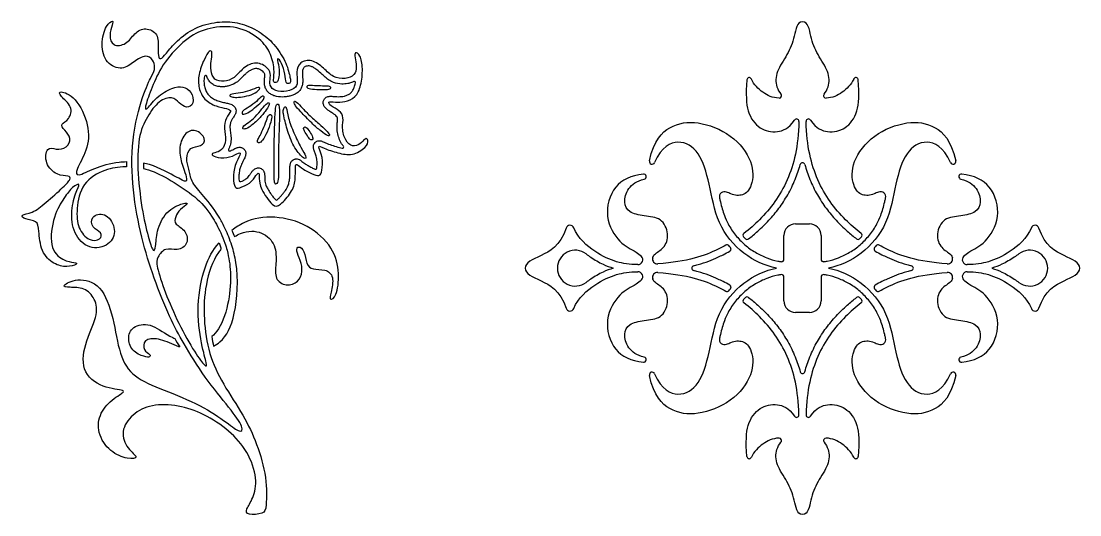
# Model space of a CAD drawing. Extents: x -103 to 101, y -110 to 99.
# Drawn here: x 59.49 to 101.07, y -99.03 to -79.66 of the extents above; entities that cross this region are included whole.
import ezdxf

# ---------------------------------------------------------------- set-up
doc = ezdxf.new("R2010")
doc.units = 0
doc.header["$MEASUREMENT"] = 0
doc.layers.add('LAYER_03', color=5, linetype='CONTINUOUS')

msp = doc.modelspace()

# ---------------------------------------------------------------- linework, layer by layer
at = {"layer": 'LAYER_03'}
for p, q in [((89.908, -87.611), (90.18, -87.611)), ((90.18, -87.611), (90.452, -87.611)), ((89.452, -89.003), (89.452, -88.066)), ((90.908, -88.066), (90.908, -89.003)), ((89.452, -90.636), (89.452, -89.699)), ((90.908, -89.699), (90.908, -90.636)), ((90.18, -91.092), (89.908, -91.092)), ((90.452, -91.092), (90.18, -91.092))]:
    msp.add_line(p, q, dxfattribs=at)
for centre, radius, start, end in [((66.73, -81.831), 0.0489, 19.207, 170.6949), ((88.086, -81.966), 0.0939, 24.8866, 175.7254), ((92.274, -81.966), 0.0939, 4.2746, 155.1134), ((72.572, -82.071), 0.0489, 347.1768, 117.3699), ((89.261, -82.586), 0.0939, 267.3003, 39.836), ((91.099, -82.586), 0.0939, 140.164, 272.6997), ((89.943, -83.589), 0.0939, 358.887, 145.444), ((90.416, -83.589), 0.0939, 34.556, 181.113), ((67.674, -84.707), 0.0489, 152.181, 292.1439), ((72.109, -84.595), 0.0489, 257.436, 41.3771), ((84.269, -85.163), 0.108, 167.3287, 336.7769), ((90.18, -85.309), 0.0939, 15.5524, 164.4476), ((96.091, -85.163), 0.108, 203.2231, 12.6713), ((71.047, -85.42), 0.0489, 246.7745, 351.902), ((83.938, -85.759), 0.0989, 282.7012, 96.161), ((96.422, -85.759), 0.0989, 83.839, 257.2988), ((68.095, -85.906), 0.0489, 187.2526, 290.8844), ((87.118, -86.554), 0.206, 68.9476, 192.5102), ((93.242, -86.554), 0.206, 347.4898, 111.0524), ((69.511, -86.627), 0.0489, 224.803, 310.6898), ((81.045, -87.828), 0.159, 23.0829, 161.1114), ((89.908, -88.066), 0.456, 90, 180), ((90.452, -88.066), 0.456, 360, 90), ((99.315, -87.828), 0.159, 18.8886, 156.9171), ((87.933, -88.061), 0.0939, 127.2643, 224.2041), ((92.427, -88.061), 0.0939, 315.7959, 52.7357), ((87.214, -88.53), 0.0939, 41.5676, 119.0726), ((87.279, -88.601), 0.0939, 299.299, 43.1543), ((88, -88.128), 0.0939, 226.2812, 307.4136), ((92.359, -88.128), 0.0939, 232.5864, 313.7188), ((93.081, -88.601), 0.0939, 136.8457, 240.701), ((93.145, -88.53), 0.0939, 60.9274, 138.4324), ((81.251, -89.351), 0.703, 52.6802, 180), ((83.711, -89.018), 0.192, 270, 42.9545), ((84.479, -88.991), 0.191, 164.9662, 273.8274), ((95.881, -88.991), 0.191, 266.1726, 15.0338), ((96.648, -89.018), 0.192, 137.0455, 270), ((99.108, -89.351), 0.703, 0, 127.3198), ((81.251, -89.351), 0.703, 180, 307.3198), ((85.919, -89.351), 0.0939, 103.9626, 256.0374), ((89.358, -89.003), 0.0939, 263.7302, 0), ((91.002, -89.003), 0.0939, 180, 276.2698), ((94.441, -89.351), 0.0939, 283.9626, 76.0374), ((99.108, -89.351), 0.703, 232.6802, 360), ((83.711, -89.685), 0.192, 317.0455, 90), ((84.479, -89.712), 0.191, 86.1726, 195.0338), ((89.358, -89.699), 0.0939, 0, 96.2698), ((91.002, -89.699), 0.0939, 83.7302, 180), ((95.881, -89.712), 0.191, 344.9662, 93.8274), ((96.648, -89.685), 0.192, 90, 222.9545), ((87.214, -90.173), 0.0939, 240.9274, 318.4324), ((87.279, -90.102), 0.0939, 316.8457, 60.701), ((93.081, -90.102), 0.0939, 119.299, 223.1543), ((93.145, -90.173), 0.0939, 221.5676, 299.0726), ((87.933, -90.641), 0.0939, 135.7959, 232.7357), ((88, -90.575), 0.0939, 52.5864, 133.7188), ((89.908, -90.636), 0.456, 180, 270), ((90.452, -90.636), 0.456, 270, 0), ((92.359, -90.575), 0.0939, 46.2812, 127.4136), ((92.427, -90.641), 0.0939, 307.2643, 44.2041), ((81.045, -90.875), 0.159, 198.8886, 336.9171), ((99.315, -90.875), 0.159, 203.0829, 341.1114), ((87.118, -92.149), 0.206, 167.4898, 291.0524), ((93.242, -92.149), 0.206, 248.9476, 12.5102), ((83.938, -92.944), 0.0989, 263.839, 77.2988), ((96.422, -92.944), 0.0989, 102.7012, 276.161), ((84.269, -93.54), 0.108, 23.2231, 192.6713), ((90.18, -93.394), 0.0939, 195.5524, 344.4476), ((96.091, -93.54), 0.108, 347.3287, 156.7769), ((89.943, -95.114), 0.0939, 214.556, 1.113), ((90.416, -95.114), 0.0939, 178.887, 325.444), ((89.261, -96.117), 0.0939, 320.164, 92.6997), ((91.099, -96.117), 0.0939, 87.3003, 219.836), ((88.086, -96.737), 0.0939, 184.2746, 335.1134), ((92.274, -96.737), 0.0939, 204.8866, 355.7254)]:
    msp.add_arc(centre, radius, start, end, dxfattribs=at)
for points, knots in [([(67.335, -88.598), (67.301, -88.642), (67.019, -89.03), (66.694, -89.984), (66.639, -91.346), (66.841, -92.737), (67.388, -93.883), (68.252, -95.154), (68.748, -96.22), (69.157, -97.593), (69.114, -98.79), (69.041, -98.995), (68.34, -99.053), (68.296, -98.834), (68.602, -98.411), (68.792, -97.637), (68.398, -96.541), (67.686, -95.717), (66.653, -95.055), (65.667, -94.716), (64.588, -94.685), (63.833, -95.07), (63.371, -95.764), (63.648, -96.457), (63.987, -96.693), (63.995, -96.761), (64.004, -96.829), (63.698, -96.863), (62.969, -96.589), (62.452, -95.814), (62.558, -95.009), (63.121, -94.431), (63.759, -94.112), (62.832, -94.127), (61.845, -93.516), (61.939, -92.34), (62.52, -91.211), (62.41, -90.537), (61.971, -90.098), (61.359, -90.114), (61.03, -90.067), (61.657, -89.722), (62.645, -89.941), (63.127, -91.305), (63.331, -92.795), (63.863, -93.643), (65.039, -94.113), (66.575, -94.724), (67.637, -95.456), (68.096, -95.838), (68.253, -95.649), (67.72, -94.881), (66.685, -93.658), (65.833, -92.235), (65.344, -91.372), (64.681, -89.713), (64.207, -88.204), (63.841, -86.283), (63.796, -84.299), (64.273, -82.463), (64.639, -81.771), (64.762, -81.477), (64.686, -81.165), (64.393, -80.947), (63.91, -81.241), (63.484, -81.601), (62.802, -81.335), (62.594, -80.569), (62.821, -79.764), (63.133, -79.603), (63.067, -79.773), (62.935, -80.209), (63.058, -80.663), (63.635, -80.588), (63.929, -80.114), (64.364, -79.878), (64.894, -80.133), (64.863, -80.742), (64.872, -81.118), (64.985, -81.162), (65.237, -80.847), (65.728, -80.276), (66.511, -79.797), (67.413, -79.648), (68.148, -79.718), (68.962, -80.112), (69.491, -80.609), (69.933, -81.329), (70.061, -81.922), (70.088, -82.085), (69.925, -82.121), (69.879, -82.058), (69.834, -81.623), (69.68, -81.188), (69.508, -81.062), (69.626, -81.46), (69.617, -81.877), (69.562, -82.058), (69.427, -82.067), (69.381, -82.031), (69.454, -81.56), (69.291, -80.87), (68.818, -80.251), (67.847, -79.8), (66.73, -79.925), (65.964, -80.317), (65.065, -81.272), (64.66, -82.148), (64.353, -82.966), (64.353, -83.243), (64.777, -82.63), (65.449, -82.235), (65.843, -82.206), (66.194, -82.396), (66.296, -82.922), (65.974, -83.097), (65.682, -82.864), (65.449, -82.601), (64.894, -82.747), (64.426, -83.404), (64.071, -84.161), (64.046, -85.621), (64.251, -87.228), (64.514, -88.29), (64.689, -88.757), (64.777, -88.553), (64.791, -87.925), (65.142, -87.107), (65.916, -86.756), (66.091, -86.815), (65.712, -87.034), (65.536, -87.34), (65.492, -87.632), (65.974, -87.852), (66.077, -88.407), (65.624, -88.699), (65.143, -88.511), (64.821, -88.935), (64.778, -89.211), (65.128, -90.293), (65.654, -91.513), (66.338, -92.731), (66.74, -93.241), (66.807, -93.174), (66.566, -92.422), (66.35, -90.818), (66.684, -89.208), (67.009, -88.649), (67.257, -88.36)], [621.512959, 621.512959, 621.512959, 621.512959, 621.588359, 622.152848, 622.717338, 623.281827, 623.846316, 624.410805, 624.975295, 625.539784, 626.104273, 626.668762, 627.233252, 627.797741, 628.36223, 628.926719, 629.491209, 630.055698, 630.620187, 631.184676, 631.749166, 632.313655, 632.878144, 633.442633, 634.007123, 634.007123, 634.007123, 634.571612, 635.136101, 635.70059, 636.26508, 636.829569, 637.394058, 637.958547, 638.523037, 639.087526, 639.652015, 640.216504, 640.780994, 641.345483, 641.909972, 642.474461, 643.038951, 643.60344, 644.167929, 644.732418, 645.296908, 645.861397, 646.425886, 646.990375, 647.554865, 648.119354, 648.683843, 649.248332, 649.812822, 650.377311, 650.9418, 651.506289, 652.070779, 652.635268, 653.199757, 653.764246, 654.328736, 654.893225, 655.457714, 656.022203, 656.586693, 657.151182, 657.715671, 658.28016, 658.84465, 659.409139, 659.973628, 660.538117, 661.102607, 661.667096, 662.231585, 662.796074, 663.360564, 663.925053, 664.489542, 665.054031, 665.618521, 666.18301, 666.747499, 667.311988, 667.876478, 668.440967, 669.005456, 669.569945, 670.134435, 670.698924, 671.263413, 671.827902, 672.392392, 672.956881, 673.52137, 674.085859, 674.650349, 675.214838, 675.779327, 676.343816, 676.908306, 677.472795, 678.037284, 678.601773, 679.166263, 679.730752, 680.295241, 680.85973, 681.42422, 681.988709, 682.553198, 683.117687, 683.682177, 684.246666, 684.811155, 685.375644, 685.940134, 686.504623, 687.069112, 687.633601, 688.198091, 688.76258, 689.327069, 689.891558, 690.456048, 691.020537, 691.585026, 692.149515, 692.714005, 693.278494, 693.842983, 694.407472, 694.971962, 695.536451, 696.10094, 696.665429, 697.229919, 697.794408, 698.358897, 698.923386, 699.487876, 700.052365, 700.616854, 701.181343, 701.745833, 702.304837, 702.304837, 702.304837, 702.304837]), ([(90.18, -79.684), (89.95, -79.684), (89.883, -80.273), (89.602, -80.979), (89.119, -81.634), (89.119, -82.175), (89.265, -82.445), (89.333, -82.526)], [230.227922, 230.227922, 230.227922, 230.227922, 230.609833, 230.991744, 231.373655, 231.755566, 231.979016, 231.979016, 231.979016, 231.979016]), ([(91.027, -82.526), (91.095, -82.445), (91.241, -82.175), (91.241, -81.634), (90.757, -80.979), (90.477, -80.273), (90.409, -79.684), (90.18, -79.684)], [228.476827, 228.476827, 228.476827, 228.476827, 228.700277, 229.082188, 229.464099, 229.84601, 230.227922, 230.227922, 230.227922, 230.227922]), ([(72.549, -82.028), (72.521, -82.043), (72.444, -82.076), (72.289, -82.117), (72.049, -82.134), (71.787, -82.084), (71.573, -81.971), (71.431, -81.859), (71.279, -81.721), (71.135, -81.587), (70.986, -81.483), (70.888, -81.432), (70.797, -81.411), (70.717, -81.414), (70.652, -81.433), (70.602, -81.462), (70.57, -81.504), (70.548, -81.56), (70.534, -81.633), (70.532, -81.72), (70.537, -81.821), (70.546, -81.933), (70.549, -82.056), (70.531, -82.187), (70.478, -82.319), (70.398, -82.415), (70.32, -82.477), (70.234, -82.529), (70.117, -82.576), (69.97, -82.614), (69.769, -82.639), (69.566, -82.629), (69.373, -82.572), (69.242, -82.497), (69.138, -82.391), (69.07, -82.265), (69.039, -82.135), (69.037, -82.012), (69.049, -81.909), (69.058, -81.829), (69.061, -81.773), (69.054, -81.73), (69.036, -81.69), (68.998, -81.644), (68.938, -81.595), (68.86, -81.548), (68.786, -81.523), (68.728, -81.514), (68.668, -81.516), (68.586, -81.537), (68.483, -81.586), (68.378, -81.657), (68.236, -81.783), (68.091, -81.947), (67.872, -82.119), (67.663, -82.201), (67.491, -82.227), (67.371, -82.234), (67.245, -82.226), (67.092, -82.185), (66.95, -82.1), (66.844, -81.974), (66.797, -81.873), (66.778, -81.82), (66.776, -81.815)], [303.971994, 303.971994, 303.971994, 303.971994, 304.040188, 304.150624, 304.316129, 304.554683, 304.716698, 304.832408, 304.94213, 305.158783, 305.25371, 305.33266, 305.394926, 305.452496, 305.502994, 305.540788, 305.573598, 305.615626, 305.669546, 305.732251, 305.80388, 305.886762, 305.973594, 306.067848, 306.169253, 306.276643, 306.331334, 306.385035, 306.491786, 306.600312, 306.710289, 306.926822, 307.033333, 307.141888, 307.247764, 307.34896, 307.445834, 307.53377, 307.612586, 307.667917, 307.706017, 307.733599, 307.760838, 307.800234, 307.859518, 307.928525, 307.994911, 308.024906, 308.054029, 308.123238, 308.206726, 308.298683, 308.394783, 308.613748, 308.768194, 308.989743, 309.090123, 309.141579, 309.247743, 309.359922, 309.480368, 309.599427, 309.708051, 309.720124, 309.720124, 309.720124, 309.720124]), ([(66.682, -81.823), (66.676, -81.863), (66.664, -81.961), (66.667, -82.12), (66.703, -82.298), (66.767, -82.452), (66.848, -82.56), (66.954, -82.652), (67.058, -82.715), (67.171, -82.767), (67.285, -82.808), (67.428, -82.845), (67.568, -82.872), (67.677, -82.899), (67.752, -82.926), (67.817, -82.965), (67.871, -83.016), (67.912, -83.086), (67.927, -83.156), (67.924, -83.216), (67.915, -83.264), (67.897, -83.313), (67.879, -83.343), (67.87, -83.357)], [309.812662, 309.812662, 309.812662, 309.812662, 309.887177, 310.025276, 310.155427, 310.275468, 310.383164, 310.443832, 310.576878, 310.644862, 310.711001, 310.838214, 310.961189, 311.018514, 311.081224, 311.131135, 311.180755, 311.24059, 311.30391, 311.333643, 311.367763, 311.410167, 311.444476, 311.444476, 311.444476, 311.444476]), ([(89.256, -82.68), (89.001, -82.668), (88.594, -82.475), (88.276, -82.152), (88.171, -81.926)], [232.0946757, 232.0946757, 232.0946757, 232.0946757, 232.4885131, 232.9029005, 232.9029005, 232.9029005, 232.9029005]), ([(92.189, -81.926), (92.084, -82.152), (91.766, -82.475), (91.359, -82.668), (91.104, -82.68)], [227.5529426, 227.5529426, 227.5529426, 227.5529426, 227.96733, 228.3611674, 228.3611674, 228.3611674, 228.3611674]), ([(72.146, -84.563), (72.132, -84.547), (72.07, -84.47), (71.985, -84.311), (71.918, -84.083), (71.89, -83.857), (71.901, -83.663), (71.914, -83.537), (71.913, -83.468), (71.904, -83.429), (71.875, -83.382), (71.825, -83.338), (71.767, -83.298), (71.687, -83.247), (71.592, -83.191), (71.501, -83.123), (71.438, -83.063), (71.396, -83.009), (71.366, -82.951), (71.352, -82.9), (71.348, -82.849), (71.354, -82.802), (71.369, -82.753), (71.405, -82.695), (71.461, -82.645), (71.527, -82.618), (71.589, -82.607), (71.642, -82.604), (71.702, -82.606), (71.761, -82.611), (71.846, -82.617), (71.987, -82.624), (72.15, -82.609), (72.309, -82.557), (72.401, -82.503), (72.461, -82.446), (72.518, -82.371), (72.575, -82.25), (72.605, -82.143), (72.619, -82.082)], [301.232088, 301.232088, 301.232088, 301.232088, 301.276829, 301.444932, 301.616324, 301.786268, 301.932378, 302.033646, 302.060339, 302.079358, 302.118788, 302.17875, 302.221021, 302.26995, 302.382202, 302.45764, 302.514782, 302.568809, 302.605691, 302.652909, 302.68237, 302.716434, 302.753758, 302.792155, 302.861973, 302.910909, 302.945862, 302.995988, 303.025494, 303.073662, 303.124447, 303.207545, 303.378243, 303.474739, 303.564407, 303.606625, 303.652442, 303.765363, 303.892463, 303.892463, 303.892463, 303.892463]), ([(87.992, -81.959), (87.949, -82.532), (87.981, -83.278), (88.479, -83.923), (89.145, -84.056), (89.626, -83.884), (89.866, -83.536)], [233.034532, 233.034532, 233.034532, 233.034532, 233.570096, 234.143542, 234.716989, 235.193451, 235.193451, 235.193451, 235.193451]), ([(90.494, -83.536), (90.733, -83.884), (91.215, -84.056), (91.881, -83.923), (92.378, -83.278), (92.41, -82.532), (92.368, -81.959)], [225.262392, 225.262392, 225.262392, 225.262392, 225.738854, 226.312301, 226.885747, 227.421311, 227.421311, 227.421311, 227.421311]), ([(63.622, -85.379), (63.608, -85.378), (63.31, -85.378), (62.804, -85.437), (61.855, -85.981), (61.64, -87.056), (61.704, -87.803), (62.159, -88.309), (62.627, -88.245), (62.678, -87.942), (62.26, -87.79), (62.197, -87.309), (62.779, -87.132), (63.234, -87.739), (63.07, -88.41), (62.247, -88.676), (61.564, -88.119), (61.413, -87.196), (61.615, -86.361), (61.855, -85.981), (61.501, -86.133), (61.185, -86.57), (60.755, -87.253), (60.565, -88.556), (61.134, -89.087), (61.615, -89.125), (61.729, -89.189), (61.286, -89.328), (60.767, -89.214), (60.249, -88.733), (60.173, -87.815), (60.135, -87.486), (59.604, -87.448), (59.427, -87.246), (59.92, -87.208), (60.413, -86.815), (61.21, -86.12), (61.438, -85.854), (61.387, -85.702), (60.894, -85.74), (60.401, -85.259), (60.477, -84.55), (60.856, -84.715), (61.286, -84.639), (61.489, -84.247), (61.172, -83.918), (60.995, -83.69), (61.388, -83.538), (61.527, -83.007), (60.983, -82.577), (60.945, -82.362), (61.615, -82.589), (62.197, -83.753), (62.096, -84.753), (61.599, -85.52), (61.662, -85.795), (62.324, -85.42), (63.05, -85.207), (63.523, -85.174), (63.62, -85.171)], [159.411966, 159.411966, 159.411966, 159.411966, 159.436461, 159.952279, 160.468096, 160.983914, 161.499731, 162.015549, 162.531366, 163.047184, 163.563001, 164.078819, 164.594636, 165.110454, 165.626271, 166.142089, 166.657907, 167.173724, 167.689542, 168.205359, 168.721177, 169.236994, 169.752812, 170.268629, 170.784447, 171.300264, 171.816082, 172.331899, 172.847717, 173.363534, 173.879352, 174.395169, 174.910987, 175.426805, 175.942622, 176.45844, 176.974257, 177.490075, 178.005892, 178.52171, 179.037527, 179.553345, 180.069162, 180.58498, 181.100797, 181.616615, 182.132432, 182.64825, 183.164067, 183.679885, 184.195703, 184.71152, 185.227338, 185.743155, 186.258973, 186.77479, 187.290608, 187.806425, 187.935198, 187.935198, 187.935198, 187.935198]), ([(67.87, -83.357), (67.857, -83.379), (67.818, -83.436), (67.771, -83.5), (67.737, -83.563), (67.71, -83.631), (67.687, -83.738), (67.686, -83.858), (67.703, -84.004), (67.733, -84.185), (67.731, -84.42), (67.679, -84.589), (67.638, -84.672), (67.631, -84.684)], [311.444476, 311.444476, 311.444476, 311.444476, 311.5001369, 311.5935102, 311.6140952, 311.6546962, 311.7499084, 311.8484369, 311.9105662, 312.0656987, 312.2426626, 312.4112663, 312.44151, 312.44151, 312.44151, 312.44151]), ([(84.163, -85.14), (84.348, -84.318), (84.975, -83.701), (86.028, -83.535), (87.438, -84.074), (88.283, -85.18), (88.223, -86.18), (87.836, -86.537), (87.47, -86.489), (87.252, -86.386), (87.192, -86.362)], [516.879489, 516.879489, 516.879489, 516.879489, 517.424193, 518.001977, 518.579761, 519.157545, 519.735328, 520.313112, 520.890896, 521.10374, 521.10374, 521.10374, 521.10374]), ([(90.037, -83.591), (90.018, -84.567), (89.651, -86.047), (88.769, -87.222), (88.099, -87.818), (87.876, -87.987)], [235.321346, 235.321346, 235.321346, 235.321346, 236.582877, 237.918478, 238.493313, 238.493313, 238.493313, 238.493313]), ([(92.483, -87.987), (92.261, -87.818), (91.59, -87.222), (90.709, -86.047), (90.341, -84.567), (90.323, -83.591)], [221.962531, 221.962531, 221.962531, 221.962531, 222.537365, 223.872966, 225.134497, 225.134497, 225.134497, 225.134497]), ([(93.168, -86.362), (93.108, -86.386), (92.89, -86.489), (92.524, -86.537), (92.136, -86.18), (92.077, -85.18), (92.922, -84.074), (94.332, -83.535), (95.385, -83.701), (96.012, -84.318), (96.196, -85.14)], [527.764459, 527.764459, 527.764459, 527.764459, 527.977304, 528.555087, 529.132871, 529.710655, 530.288439, 530.866222, 531.444006, 531.98871, 531.98871, 531.98871, 531.98871]), ([(67.502, -87.807), (67.431, -87.657), (67.096, -87.028), (66.534, -86.39), (66.148, -85.94), (66.084, -85.458), (65.943, -85.057), (66.105, -84.581), (66.57, -84.581), (66.79, -84.291), (66.337, -83.85), (65.873, -84.047), (65.653, -84.674), (65.808, -85.316), (65.966, -85.695), (66.024, -86.009), (65.746, -85.869), (64.855, -85.364), (64.365, -85.243), (64.285, -85.227)], [171.179014, 171.179014, 171.179014, 171.179014, 171.32527, 171.841087, 172.356905, 172.872722, 173.38854, 173.904357, 174.420175, 174.935992, 175.45181, 175.967627, 176.483445, 176.999263, 177.51508, 178.030898, 178.546715, 179.062533, 179.163843, 179.163843, 179.163843, 179.163843]), ([(71.095, -85.427), (71.099, -85.403), (71.109, -85.315), (71.112, -85.194), (71.1, -85.079), (71.083, -84.996), (71.054, -84.897), (71.017, -84.797), (70.987, -84.712), (70.97, -84.656), (70.963, -84.605), (70.965, -84.547), (70.983, -84.482), (71.02, -84.427), (71.065, -84.39), (71.111, -84.365), (71.164, -84.351), (71.219, -84.35), (71.268, -84.359), (71.325, -84.378), (71.366, -84.397), (71.391, -84.409)], [299.582016, 299.582016, 299.582016, 299.582016, 299.634124, 299.77126, 299.841009, 299.882162, 299.954121, 300.062135, 300.112149, 300.14665, 300.188888, 300.222923, 300.270164, 300.331387, 300.363792, 300.394216, 300.444436, 300.480141, 300.511822, 300.550828, 300.609451, 300.609451, 300.609451, 300.609451]), ([(71.391, -84.409), (71.428, -84.425), (71.54, -84.476), (71.742, -84.545), (71.942, -84.605), (72.064, -84.635), (72.098, -84.643)], [300.6094506, 300.6094506, 300.6094506, 300.6094506, 300.6959552, 300.8738718, 301.0683089, 301.1441597, 301.1441597, 301.1441597, 301.1441597]), ([(89.155, -89.351), (88.727, -89.267), (87.817, -88.867), (86.79, -87.628), (86.537, -85.994), (86.142, -84.735), (85.364, -84.25), (84.642, -84.566), (84.368, -85.206)], [512.085123, 512.085123, 512.085123, 512.085123, 512.865536, 513.64595, 514.426364, 515.206777, 515.987191, 516.709608, 516.709608, 516.709608, 516.709608]), ([(95.992, -85.206), (95.717, -84.566), (94.996, -84.25), (94.218, -84.735), (93.823, -85.994), (93.57, -87.628), (92.543, -88.867), (91.632, -89.267), (91.205, -89.351)], [532.158592, 532.158592, 532.158592, 532.158592, 532.881008, 533.661422, 534.441836, 535.222249, 536.002663, 536.783076, 536.783076, 536.783076, 536.783076]), ([(67.693, -84.752), (67.713, -84.744), (67.765, -84.721), (67.84, -84.681), (67.909, -84.646), (67.966, -84.622), (68.016, -84.609), (68.068, -84.605), (68.119, -84.611), (68.171, -84.627), (68.222, -84.66), (68.266, -84.705), (68.293, -84.757), (68.306, -84.806), (68.31, -84.847), (68.307, -84.888), (68.3, -84.932), (68.284, -84.978), (68.26, -85.036), (68.219, -85.119), (68.169, -85.217), (68.117, -85.331), (68.07, -85.47), (68.042, -85.639), (68.036, -85.792), (68.043, -85.877), (68.047, -85.912)], [312.527008, 312.527008, 312.527008, 312.527008, 312.575543, 312.649489, 312.709575, 312.743065, 312.781767, 312.821806, 312.853977, 312.892967, 312.938046, 312.984489, 313.02708, 313.06341, 313.092715, 313.117108, 313.152553, 313.187876, 313.221632, 313.28848, 313.386895, 313.460645, 313.556922, 313.70411, 313.828774, 313.887243, 313.887243, 313.887243, 313.887243]), ([(64.285, -85.227), (64.285, -85.242), (64.286, -85.315), (64.288, -85.388), (64.291, -85.445)], [165.2736007, 165.2736007, 165.2736007, 165.2736007, 165.3059632, 165.430064, 165.430064, 165.430064, 165.430064]), ([(69.543, -86.664), (69.557, -86.652), (69.6, -86.612), (69.671, -86.541), (69.753, -86.449), (69.851, -86.326), (69.947, -86.181), (70.014, -85.998), (70.037, -85.806), (70.041, -85.605), (70.039, -85.439), (70.045, -85.332), (70.054, -85.277), (70.067, -85.226), (70.096, -85.165), (70.143, -85.114), (70.195, -85.082), (70.242, -85.065), (70.288, -85.059), (70.342, -85.062), (70.392, -85.077), (70.436, -85.099), (70.457, -85.114), (70.466, -85.121)], [315.730005, 315.730005, 315.730005, 315.730005, 315.771455, 315.854557, 315.946044, 316.037341, 316.192239, 316.317689, 316.452219, 316.606639, 316.750424, 316.808524, 316.836931, 316.868703, 316.922114, 316.981593, 317.016751, 317.052789, 317.086816, 317.116656, 317.167385, 317.198215, 317.222224, 317.222224, 317.222224, 317.222224]), ([(70.513, -85.158), (70.539, -85.178), (70.586, -85.217), (70.68, -85.28), (70.795, -85.348), (70.911, -85.411), (70.99, -85.448), (71.021, -85.462), (71.027, -85.465)], [299.0874917, 299.0874917, 299.0874917, 299.0874917, 299.1580492, 299.2188618, 299.3293804, 299.4454322, 299.5027655, 299.5177968, 299.5177968, 299.5177968, 299.5177968]), ([(64.291, -85.445), (64.355, -85.459), (64.723, -85.55), (65.338, -85.88), (66.375, -86.55), (66.899, -87.164), (67.219, -87.733), (67.328, -87.968)], [165.430064, 165.430064, 165.430064, 165.430064, 165.53932, 166.055138, 166.570955, 167.086773, 167.418897, 167.418897, 167.418897, 167.418897]), ([(68.113, -85.952), (68.147, -85.939), (68.215, -85.909), (68.308, -85.857), (68.386, -85.788), (68.45, -85.709), (68.512, -85.618), (68.568, -85.542), (68.62, -85.488), (68.669, -85.449), (68.73, -85.419), (68.806, -85.409), (68.878, -85.421), (68.943, -85.455), (68.989, -85.501), (69.016, -85.545), (69.036, -85.596), (69.047, -85.65), (69.052, -85.721), (69.054, -85.8), (69.055, -85.892), (69.066, -85.991), (69.101, -86.109), (69.175, -86.256), (69.266, -86.399), (69.353, -86.518), (69.417, -86.598), (69.457, -86.643), (69.476, -86.661)], [313.950548, 313.950548, 313.950548, 313.950548, 314.02913, 314.109249, 314.179088, 314.251726, 314.32763, 314.416104, 314.453554, 314.488892, 314.551718, 314.596822, 314.651078, 314.706022, 314.753469, 314.789575, 314.816801, 314.870449, 314.907454, 314.970897, 315.040258, 315.103939, 315.185301, 315.303275, 315.456862, 315.54918, 315.620208, 315.67754, 315.67754, 315.67754, 315.67754]), ([(83.927, -85.66), (83.432, -85.714), (82.71, -86.063), (82.354, -87.362), (83.002, -88.42), (83.538, -88.635), (83.795, -88.826), (83.852, -88.887)], [246.274422, 246.274422, 246.274422, 246.274422, 246.820313, 247.398479, 247.976645, 248.554811, 248.786569, 248.786569, 248.786569, 248.786569]), ([(88.057, -88.203), (88.183, -88.107), (88.461, -87.876), (88.866, -87.479), (89.265, -87.004), (89.616, -86.468), (89.896, -85.89), (90.034, -85.483), (90.089, -85.284)], [238.700846, 238.700846, 238.700846, 238.700846, 238.953022, 239.277975, 239.60505, 239.942321, 240.298564, 240.627859, 240.627859, 240.627859, 240.627859]), ([(90.27, -85.284), (90.326, -85.483), (90.464, -85.89), (90.744, -86.468), (91.095, -87.004), (91.494, -87.479), (91.898, -87.876), (92.177, -88.107), (92.302, -88.203)], [219.827984, 219.827984, 219.827984, 219.827984, 220.15728, 220.513522, 220.850794, 221.177868, 221.502821, 221.754998, 221.754998, 221.754998, 221.754998]), ([(96.508, -88.887), (96.565, -88.826), (96.822, -88.635), (97.358, -88.42), (98.006, -87.362), (97.65, -86.063), (96.928, -85.714), (96.433, -85.66)], [252.816199, 252.816199, 252.816199, 252.816199, 253.047958, 253.626124, 254.204289, 254.782455, 255.328346, 255.328346, 255.328346, 255.328346]), ([(84.294, -88.941), (84.307, -88.894), (84.39, -88.749), (84.754, -88.597), (84.966, -88.027), (84.647, -87.351), (83.955, -87.317), (83.324, -87.173), (83.15, -86.786), (83.271, -86.235), (83.661, -85.922), (83.96, -85.855)], [243.410757, 243.410757, 243.410757, 243.410757, 243.539299, 243.865544, 244.191788, 244.518032, 244.844276, 245.17052, 245.496764, 245.823008, 246.115062, 246.115062, 246.115062, 246.115062]), ([(96.4, -85.855), (96.699, -85.922), (97.088, -86.235), (97.21, -86.786), (97.035, -87.173), (96.404, -87.317), (95.713, -87.351), (95.393, -88.027), (95.606, -88.597), (95.97, -88.749), (96.053, -88.894), (96.066, -88.941)], [255.487706, 255.487706, 255.487706, 255.487706, 255.77976, 256.106004, 256.432248, 256.758493, 257.084737, 257.410981, 257.737225, 258.063469, 258.192011, 258.192011, 258.192011, 258.192011]), ([(86.917, -86.599), (86.929, -86.65), (86.982, -86.881), (87.077, -87.227), (87.273, -87.669), (87.537, -88.062), (87.9, -88.439), (88.316, -88.739), (88.756, -88.954), (89.105, -89.059), (89.302, -89.092), (89.348, -89.097)], [521.339783, 521.339783, 521.339783, 521.339783, 521.422602, 521.719496, 521.911368, 522.192754, 522.471455, 522.744691, 523.007151, 523.250609, 523.325455, 523.325455, 523.325455, 523.325455]), ([(91.012, -89.097), (91.058, -89.092), (91.254, -89.059), (91.604, -88.954), (92.044, -88.739), (92.459, -88.439), (92.823, -88.062), (93.087, -87.669), (93.283, -87.227), (93.378, -86.881), (93.431, -86.65), (93.443, -86.599)], [525.542744, 525.542744, 525.542744, 525.542744, 525.61759, 525.861049, 526.123508, 526.396745, 526.675445, 526.956831, 527.148703, 527.445597, 527.528417, 527.528417, 527.528417, 527.528417]), ([(67.867, -88.114), (67.945, -88.066), (68.332, -87.865), (68.984, -87.89), (69.507, -88.43), (69.507, -89.198), (69.425, -89.787), (69.899, -90.082), (70.39, -89.902), (70.554, -89.493), (70.472, -89.051), (70.259, -88.642), (70.374, -88.462), (70.619, -88.642), (70.685, -89.215), (70.914, -89.427), (71.437, -89.378), (71.797, -89.656), (71.65, -90.36), (71.584, -90.638), (71.879, -90.507), (72.009, -89.575), (71.78, -88.544), (70.766, -87.612), (69.441, -87.268), (68.432, -87.415), (67.913, -87.754), (67.766, -87.869)], [94.177505, 94.177505, 94.177505, 94.177505, 94.320367, 94.884856, 95.449345, 96.013835, 96.578324, 97.142813, 97.707302, 98.271792, 98.836281, 99.40077, 99.965259, 100.529749, 101.094238, 101.658727, 102.223216, 102.787706, 103.352195, 103.916684, 104.481173, 105.045663, 105.610152, 106.174641, 106.73913, 107.30362, 107.549664, 107.549664, 107.549664, 107.549664]), ([(67.328, -87.968), (67.387, -88.098), (67.48, -88.325), (67.549, -88.555), (67.573, -88.649)], [167.4188968, 167.4188968, 167.4188968, 167.4188968, 167.6025905, 167.7301814, 167.7301814, 167.7301814, 167.7301814]), ([(80.895, -87.776), (80.653, -88.481), (79.822, -88.924), (79.287, -89.124), (79.287, -89.351)], [250.895986, 250.895986, 250.895986, 250.895986, 251.557934, 252.24039, 252.24039, 252.24039, 252.24039]), ([(83.711, -89.21), (83.374, -89.21), (82.896, -89.138), (82.056, -88.781), (81.372, -88.192), (81.191, -87.765)], [249.023474, 249.023474, 249.023474, 249.023474, 249.580043, 250.143413, 250.692535, 250.692535, 250.692535, 250.692535]), ([(99.169, -87.765), (98.987, -88.192), (98.303, -88.781), (97.464, -89.138), (96.986, -89.21), (96.648, -89.21)], [250.910234, 250.910234, 250.910234, 250.910234, 251.459356, 252.022725, 252.579294, 252.579294, 252.579294, 252.579294]), ([(101.073, -89.351), (101.073, -89.124), (100.538, -88.924), (99.706, -88.481), (99.465, -87.776)], [249.362378, 249.362378, 249.362378, 249.362378, 250.044834, 250.706782, 250.706782, 250.706782, 250.706782]), ([(67.045, -92.41), (67.133, -92.366), (67.506, -92.125), (67.923, -91.314), (68.045, -89.55), (67.827, -88.672), (67.76, -88.462)], [169.62767, 169.62767, 169.62767, 169.62767, 169.777796, 170.293623, 170.809449, 170.984046, 170.984046, 170.984046, 170.984046]), ([(87.169, -88.448), (87.072, -88.501), (86.449, -88.827), (85.673, -89.102), (84.491, -89.181)], [241.933335, 241.933335, 241.933335, 241.933335, 242.139199, 243.217617, 243.217617, 243.217617, 243.217617]), ([(95.868, -89.181), (94.687, -89.102), (93.91, -88.827), (93.287, -88.501), (93.191, -88.448)], [235.576425, 235.576425, 235.576425, 235.576425, 236.654844, 236.860708, 236.860708, 236.860708, 236.860708]), ([(67.573, -88.649), (67.648, -88.936), (67.744, -89.606), (67.674, -90.597), (67.38, -91.61), (67.071, -91.96), (66.972, -92.04)], [167.730181, 167.730181, 167.730181, 167.730181, 168.118408, 168.634226, 169.150043, 169.357668, 169.357668, 169.357668, 169.357668]), ([(81.678, -88.792), (81.737, -88.837), (81.951, -88.989), (82.303, -89.189), (82.61, -89.309), (82.745, -89.351)], [25.288325, 25.288325, 25.288325, 25.288325, 25.4077553, 25.7065613, 25.9328214, 25.9328214, 25.9328214, 25.9328214]), ([(85.896, -89.26), (85.956, -89.245), (86.158, -89.192), (86.482, -89.085), (86.807, -88.948), (87.083, -88.814), (87.237, -88.732), (87.325, -88.683)], [240.9023825, 240.9023825, 240.9023825, 240.9023825, 241.001336, 241.2357662, 241.446246, 241.5641308, 241.7251769, 241.7251769, 241.7251769, 241.7251769]), ([(93.035, -88.683), (93.122, -88.732), (93.277, -88.814), (93.553, -88.948), (93.878, -89.085), (94.202, -89.192), (94.403, -89.245), (94.463, -89.26)], [237.0688655, 237.0688655, 237.0688655, 237.0688655, 237.2299116, 237.3477964, 237.5582763, 237.7927064, 237.89166, 237.89166, 237.89166, 237.89166]), ([(98.682, -88.792), (98.622, -88.837), (98.408, -88.989), (98.057, -89.189), (97.75, -89.309), (97.615, -89.351)], [25.288325, 25.288325, 25.288325, 25.288325, 25.4077553, 25.7065613, 25.9328214, 25.9328214, 25.9328214, 25.9328214]), ([(79.287, -89.351), (79.287, -89.579), (79.822, -89.779), (80.653, -90.222), (80.895, -90.927)], [252.24039, 252.24039, 252.24039, 252.24039, 252.922847, 253.584794, 253.584794, 253.584794, 253.584794]), ([(82.745, -89.351), (82.61, -89.394), (82.303, -89.514), (81.951, -89.714), (81.737, -89.866), (81.678, -89.911)], [25.9328214, 25.9328214, 25.9328214, 25.9328214, 26.1590814, 26.4578875, 26.5773178, 26.5773178, 26.5773178, 26.5773178]), ([(84.368, -93.497), (84.642, -94.137), (85.364, -94.453), (86.142, -93.968), (86.537, -92.709), (86.79, -91.075), (87.817, -89.835), (88.727, -89.436), (89.155, -89.351)], [507.460638, 507.460638, 507.460638, 507.460638, 508.183055, 508.963468, 509.743882, 510.524296, 511.304709, 512.085123, 512.085123, 512.085123, 512.085123]), ([(91.205, -89.351), (91.632, -89.436), (92.543, -89.835), (93.57, -91.075), (93.823, -92.709), (94.218, -93.968), (94.996, -94.453), (95.717, -94.137), (95.992, -93.497)], [536.783076, 536.783076, 536.783076, 536.783076, 537.56349, 538.343904, 539.124317, 539.904731, 540.685145, 541.407561, 541.407561, 541.407561, 541.407561]), ([(97.615, -89.351), (97.75, -89.394), (98.057, -89.514), (98.408, -89.714), (98.622, -89.866), (98.682, -89.911)], [22.9797861, 22.9797861, 22.9797861, 22.9797861, 23.2060461, 23.5048521, 23.6242825, 23.6242825, 23.6242825, 23.6242825]), ([(99.465, -90.927), (99.706, -90.222), (100.538, -89.779), (101.073, -89.579), (101.073, -89.351)], [248.017974, 248.017974, 248.017974, 248.017974, 248.679922, 249.362378, 249.362378, 249.362378, 249.362378]), ([(81.191, -90.938), (81.372, -90.511), (82.056, -89.922), (82.896, -89.565), (83.374, -89.493), (83.711, -89.493)], [253.788246, 253.788246, 253.788246, 253.788246, 254.337368, 254.900738, 255.457306, 255.457306, 255.457306, 255.457306]), ([(83.852, -89.816), (83.795, -89.877), (83.538, -90.068), (83.002, -90.283), (82.354, -91.341), (82.71, -92.64), (83.432, -92.989), (83.927, -93.043)], [255.694212, 255.694212, 255.694212, 255.694212, 255.92597, 256.504136, 257.082302, 257.660467, 258.206358, 258.206358, 258.206358, 258.206358]), ([(83.96, -92.848), (83.661, -92.78), (83.271, -92.468), (83.15, -91.917), (83.324, -91.53), (83.955, -91.386), (84.647, -91.352), (84.966, -90.676), (84.754, -90.105), (84.39, -89.954), (84.307, -89.809), (84.294, -89.762)], [258.365718, 258.365718, 258.365718, 258.365718, 258.657772, 258.984016, 259.310261, 259.636505, 259.962749, 260.288993, 260.615237, 260.941481, 261.070023, 261.070023, 261.070023, 261.070023]), ([(84.491, -89.521), (85.673, -89.6), (86.449, -89.876), (87.072, -90.201), (87.169, -90.255)], [238.454437, 238.454437, 238.454437, 238.454437, 239.532856, 239.73872, 239.73872, 239.73872, 239.73872]), ([(87.325, -90.02), (87.237, -89.97), (87.083, -89.888), (86.807, -89.755), (86.482, -89.618), (86.158, -89.511), (85.956, -89.458), (85.896, -89.443)], [239.9468777, 239.9468777, 239.9468777, 239.9468777, 240.1079238, 240.2258086, 240.4362884, 240.6707186, 240.7696722, 240.7696722, 240.7696722, 240.7696722]), ([(89.348, -89.606), (89.302, -89.611), (89.105, -89.644), (88.756, -89.749), (88.316, -89.964), (87.9, -90.264), (87.537, -90.641), (87.273, -91.033), (87.077, -91.476), (86.982, -91.821), (86.929, -92.053), (86.917, -92.104)], [500.844791, 500.844791, 500.844791, 500.844791, 500.919637, 501.163095, 501.425554, 501.698791, 501.977491, 502.258877, 502.45075, 502.747643, 502.830463, 502.830463, 502.830463, 502.830463]), ([(93.443, -92.104), (93.431, -92.053), (93.378, -91.821), (93.283, -91.476), (93.087, -91.033), (92.823, -90.641), (92.459, -90.264), (92.044, -89.964), (91.604, -89.749), (91.254, -89.644), (91.058, -89.611), (91.012, -89.606)], [496.641829, 496.641829, 496.641829, 496.641829, 496.724649, 497.021542, 497.213415, 497.494801, 497.773501, 498.046738, 498.309197, 498.552655, 498.627501, 498.627501, 498.627501, 498.627501]), ([(94.463, -89.443), (94.403, -89.458), (94.202, -89.511), (93.878, -89.618), (93.553, -89.755), (93.277, -89.888), (93.122, -89.97), (93.035, -90.02)], [238.0243703, 238.0243703, 238.0243703, 238.0243703, 238.1233239, 238.357754, 238.5682339, 238.6861186, 238.8471648, 238.8471648, 238.8471648, 238.8471648]), ([(93.191, -90.255), (93.287, -90.201), (93.91, -89.876), (94.687, -89.6), (95.868, -89.521)], [239.055323, 239.055323, 239.055323, 239.055323, 239.261186, 240.339605, 240.339605, 240.339605, 240.339605]), ([(96.066, -89.762), (96.053, -89.809), (95.97, -89.954), (95.606, -90.105), (95.393, -90.676), (95.713, -91.352), (96.404, -91.386), (97.035, -91.53), (97.21, -91.917), (97.088, -92.468), (96.699, -92.78), (96.4, -92.848)], [240.532745, 240.532745, 240.532745, 240.532745, 240.661287, 240.987531, 241.313776, 241.64002, 241.966264, 242.292508, 242.618752, 242.944996, 243.23705, 243.23705, 243.23705, 243.23705]), ([(96.433, -93.043), (96.928, -92.989), (97.65, -92.64), (98.006, -91.341), (97.358, -90.283), (96.822, -90.068), (96.565, -89.877), (96.508, -89.816)], [243.39641, 243.39641, 243.39641, 243.39641, 243.942301, 244.520467, 245.098633, 245.676799, 245.908557, 245.908557, 245.908557, 245.908557]), ([(96.648, -89.493), (96.986, -89.493), (97.464, -89.565), (98.303, -89.922), (98.987, -90.511), (99.169, -90.938)], [246.145462, 246.145462, 246.145462, 246.145462, 246.702031, 247.265401, 247.814523, 247.814523, 247.814523, 247.814523]), ([(88.057, -90.5), (88.183, -90.596), (88.461, -90.827), (88.866, -91.224), (89.265, -91.699), (89.616, -92.235), (89.896, -92.813), (90.034, -93.22), (90.089, -93.419)], [235.932117, 235.932117, 235.932117, 235.932117, 236.184293, 236.509246, 236.836321, 237.173593, 237.529835, 237.859131, 237.859131, 237.859131, 237.859131]), ([(90.27, -93.419), (90.326, -93.22), (90.464, -92.813), (90.744, -92.235), (91.095, -91.699), (91.494, -91.224), (91.898, -90.827), (92.177, -90.596), (92.302, -90.5)], [217.059256, 217.059256, 217.059256, 217.059256, 217.388551, 217.744794, 218.082065, 218.40914, 218.734093, 218.986269, 218.986269, 218.986269, 218.986269]), ([(90.037, -95.112), (90.018, -94.135), (89.651, -92.656), (88.769, -91.481), (88.099, -90.885), (87.876, -90.716)], [232.552618, 232.552618, 232.552618, 232.552618, 233.814149, 235.14975, 235.724584, 235.724584, 235.724584, 235.724584]), ([(92.483, -90.716), (92.261, -90.885), (91.59, -91.481), (90.709, -92.656), (90.341, -94.135), (90.323, -95.112)], [219.193802, 219.193802, 219.193802, 219.193802, 219.768637, 221.104237, 222.365769, 222.365769, 222.365769, 222.365769]), ([(65.712, -92.445), (65.668, -92.43), (65.377, -92.317), (64.856, -92.071), (64.28, -92.149), (64.28, -92.594), (64.481, -92.699), (64.525, -92.741), (64.569, -92.782), (64.545, -92.845), (64.36, -92.853), (63.814, -92.615), (63.639, -92.052), (63.892, -91.571), (64.651, -91.508), (65.15, -91.948), (65.493, -92.102), (65.52, -92.113)], [-9.617593, -9.617593, -9.617593, -9.617593, -9.527637, -9.01182, -8.496002, -7.980185, -7.464367, -7.464367, -7.464367, -6.94855, -6.432732, -5.916915, -5.401097, -4.88528, -4.369462, -3.853644, -3.8112, -3.8112, -3.8112, -3.8112]), ([(87.192, -92.34), (87.252, -92.317), (87.47, -92.214), (87.836, -92.166), (88.223, -92.523), (88.283, -93.522), (87.438, -94.628), (86.028, -95.168), (84.975, -95.002), (84.348, -94.385), (84.163, -93.563)], [503.066505, 503.066505, 503.066505, 503.066505, 503.27935, 503.857134, 504.434917, 505.012701, 505.590485, 506.168269, 506.746052, 507.290756, 507.290756, 507.290756, 507.290756]), ([(96.196, -93.563), (96.012, -94.385), (95.385, -95.002), (94.332, -95.168), (92.922, -94.628), (92.077, -93.522), (92.136, -92.523), (92.524, -92.166), (92.89, -92.214), (93.108, -92.317), (93.168, -92.34)], [492.181536, 492.181536, 492.181536, 492.181536, 492.72624, 493.304023, 493.881807, 494.459591, 495.037375, 495.615158, 496.192942, 496.405787, 496.405787, 496.405787, 496.405787]), ([(87.992, -96.744), (87.949, -96.171), (87.981, -95.425), (88.479, -94.78), (89.145, -94.647), (89.626, -94.819), (89.866, -95.167)], [230.265804, 230.265804, 230.265804, 230.265804, 230.801368, 231.374814, 231.94826, 232.424723, 232.424723, 232.424723, 232.424723]), ([(90.494, -95.167), (90.733, -94.819), (91.215, -94.647), (91.881, -94.78), (92.378, -95.425), (92.41, -96.171), (92.368, -96.744)], [222.493664, 222.493664, 222.493664, 222.493664, 222.970126, 223.543572, 224.117019, 224.652583, 224.652583, 224.652583, 224.652583]), ([(89.256, -96.023), (89.001, -96.035), (88.594, -96.228), (88.276, -96.551), (88.171, -96.776)], [229.3259473, 229.3259473, 229.3259473, 229.3259473, 229.7197847, 230.1341722, 230.1341722, 230.1341722, 230.1341722]), ([(92.189, -96.776), (92.084, -96.551), (91.766, -96.228), (91.359, -96.035), (91.104, -96.023)], [224.7842143, 224.7842143, 224.7842143, 224.7842143, 225.1986017, 225.5924391, 225.5924391, 225.5924391, 225.5924391]), ([(90.18, -99.019), (89.95, -99.019), (89.883, -98.429), (89.602, -97.724), (89.119, -97.069), (89.119, -96.527), (89.265, -96.258), (89.333, -96.177)], [227.459193, 227.459193, 227.459193, 227.459193, 227.841104, 228.223016, 228.604927, 228.986838, 229.210288, 229.210288, 229.210288, 229.210288]), ([(91.027, -96.177), (91.095, -96.258), (91.241, -96.527), (91.241, -97.069), (90.757, -97.724), (90.477, -98.429), (90.409, -99.019), (90.18, -99.019)], [225.708098, 225.708098, 225.708098, 225.708098, 225.931548, 226.31346, 226.695371, 227.077282, 227.459193, 227.459193, 227.459193, 227.459193])]:
    msp.add_open_spline(points, degree=3, knots=knots, dxfattribs=at)
for points in [[(66.945, -81.232), (66.929, -81.35), (66.919, -81.581), (67.049, -81.986), (67.454, -82.044), (67.859, -81.914), (68.191, -81.48), (68.726, -81.206), (69.218, -81.495), (69.304, -81.784), (69.218, -82.102), (69.362, -82.377), (69.796, -82.449), (70.258, -82.319), (70.36, -82.059), (70.287, -81.654), (70.403, -81.249), (70.909, -81.133), (71.386, -81.509), (71.733, -81.871), (72.224, -81.943), (72.615, -81.784), (72.672, -81.451), (72.586, -81.061), (72.586, -80.844), (72.817, -80.96), (72.918, -81.495), (72.846, -82.203), (72.629, -82.666), (72.195, -82.839), (71.82, -82.839), (71.502, -82.796), (71.628, -82.979), (71.999, -83.164), (72.172, -83.423), (72.073, -83.831), (72.209, -84.368), (72.505, -84.603), (72.814, -84.504), (72.999, -84.22), (73.147, -84.306), (73.061, -84.615), (72.493, -84.949), (71.937, -84.838), (71.332, -84.64), (71.097, -84.479), (71.357, -84.998), (71.307, -85.566), (71.221, -85.764), (70.912, -85.665), (70.443, -85.398), (70.294, -85.237), (70.245, -85.324), (70.27, -85.917), (70.134, -86.361), (69.627, -86.917), (69.405, -86.979), (68.849, -86.201), (68.837, -85.818), (68.837, -85.583), (68.726, -85.67), (68.504, -86.04), (68.009, -86.225), (67.885, -86.213), (67.799, -85.843), (67.86, -85.299), (68.132, -84.855), (68.07, -84.78), (67.7, -85.027), (67.181, -85.027), (66.922, -84.892), (67.07, -84.817), (67.379, -84.756), (67.564, -84.336), (67.44, -83.867), (67.515, -83.435), (67.786, -83.163), (67.589, -83.089), (67.147, -83.017), (66.658, -82.747), (66.448, -82.29), (66.436, -81.759), (66.67, -81.141), (66.893, -80.759), (67.016, -80.87), (66.961, -81.113), (66.945, -81.232)], [(67.774, -82.52), (67.851, -82.502), (68.098, -82.485), (68.47, -82.39), (68.851, -82.217), (68.877, -82.303), (68.712, -82.485), (68.341, -82.606), (68.003, -82.649), (67.787, -82.649), (67.64, -82.589), (67.698, -82.537), (67.774, -82.52)], [(70.813, -82.179), (70.878, -82.175), (71.076, -82.201), (71.411, -82.201), (71.629, -82.209), (71.676, -82.302), (71.497, -82.349), (71.091, -82.341), (70.748, -82.302), (70.686, -82.224), (70.748, -82.183), (70.813, -82.179)], [(68.437, -83.023), (68.534, -82.961), (68.747, -82.805), (68.946, -82.58), (69.05, -82.606), (69.006, -82.77), (68.721, -83.004), (68.436, -83.237), (68.211, -83.332), (68.15, -83.281), (68.168, -83.177), (68.341, -83.085), (68.437, -83.023)], [(68.946, -83.102), (68.871, -83.194), (68.669, -83.436), (68.41, -83.627), (68.15, -83.825), (68.211, -83.912), (68.41, -83.86), (68.808, -83.523), (69.084, -83.194), (69.24, -82.943), (69.24, -82.84), (69.119, -82.883), (69.021, -83.01), (68.946, -83.102)], [(69.456, -83.46), (69.446, -83.738), (69.416, -84.649), (69.416, -86.078), (69.497, -86.06), (69.606, -85.942), (69.587, -85.282), (69.606, -84.079), (69.66, -82.984), (69.56, -82.875), (69.479, -82.984), (69.467, -83.183), (69.456, -83.46)], [(69.823, -83.457), (69.856, -83.602), (69.971, -84.079), (70.269, -84.739), (70.658, -85.128), (70.695, -84.974), (70.496, -84.658), (70.188, -84.042), (69.962, -83.445), (69.908, -82.966), (69.799, -83.038), (69.772, -83.21), (69.79, -83.313), (69.823, -83.457)], [(70.475, -83.221), (70.588, -83.34), (70.926, -83.694), (71.262, -83.975), (71.55, -84.201), (71.628, -84.123), (71.488, -83.959), (71.199, -83.694), (70.77, -83.327), (70.466, -82.984), (70.232, -82.758), (70.193, -82.828), (70.248, -82.976), (70.362, -83.101), (70.475, -83.221)], [(69.145, -83.486), (69.112, -83.571), (69.019, -83.836), (68.872, -84.156), (68.734, -84.364), (68.803, -84.45), (68.924, -84.416), (69.097, -84.122), (69.279, -83.698), (69.348, -83.378), (69.288, -83.3), (69.218, -83.326), (69.178, -83.401), (69.145, -83.486)], [(70.646, -84.027), (70.686, -84.094), (70.801, -84.271), (70.879, -84.334), (70.972, -84.295), (70.902, -84.123), (70.746, -83.873), (70.621, -83.78), (70.559, -83.866), (70.606, -83.959), (70.646, -84.027)], [(63.62, -85.171), (63.62, -85.24), (63.62, -85.309), (63.622, -85.379)], [(70.466, -85.121), (70.482, -85.132), (70.498, -85.145), (70.513, -85.158)], [(67.76, -88.462), (67.686, -88.227), (67.596, -88.007), (67.502, -87.807)], [(67.766, -87.869), (67.801, -87.948), (67.835, -88.03), (67.867, -88.114)], [(87.866, -88.127), (87.889, -88.15), (87.912, -88.173), (87.935, -88.196)], [(92.424, -88.196), (92.448, -88.173), (92.471, -88.15), (92.494, -88.127)], [(67.257, -88.36), (67.266, -88.385), (67.275, -88.411), (67.284, -88.437)], [(67.284, -88.437), (67.303, -88.491), (67.32, -88.545), (67.335, -88.598)], [(87.348, -88.537), (87.326, -88.514), (87.305, -88.491), (87.285, -88.468)], [(93.075, -88.468), (93.054, -88.491), (93.033, -88.514), (93.012, -88.537)], [(87.285, -90.235), (87.305, -90.212), (87.326, -90.189), (87.348, -90.166)], [(93.012, -90.166), (93.033, -90.189), (93.054, -90.212), (93.075, -90.235)], [(87.866, -90.576), (87.889, -90.553), (87.912, -90.53), (87.935, -90.507)], [(92.424, -90.507), (92.448, -90.53), (92.471, -90.553), (92.494, -90.576)], [(65.52, -92.113), (65.583, -92.224), (65.647, -92.335), (65.712, -92.445)], [(66.972, -92.04), (66.992, -92.164), (67.016, -92.288), (67.045, -92.41)]]:
    msp.add_open_spline(points, degree=3, dxfattribs=at)

doc.saveas('drawing.dxf')
